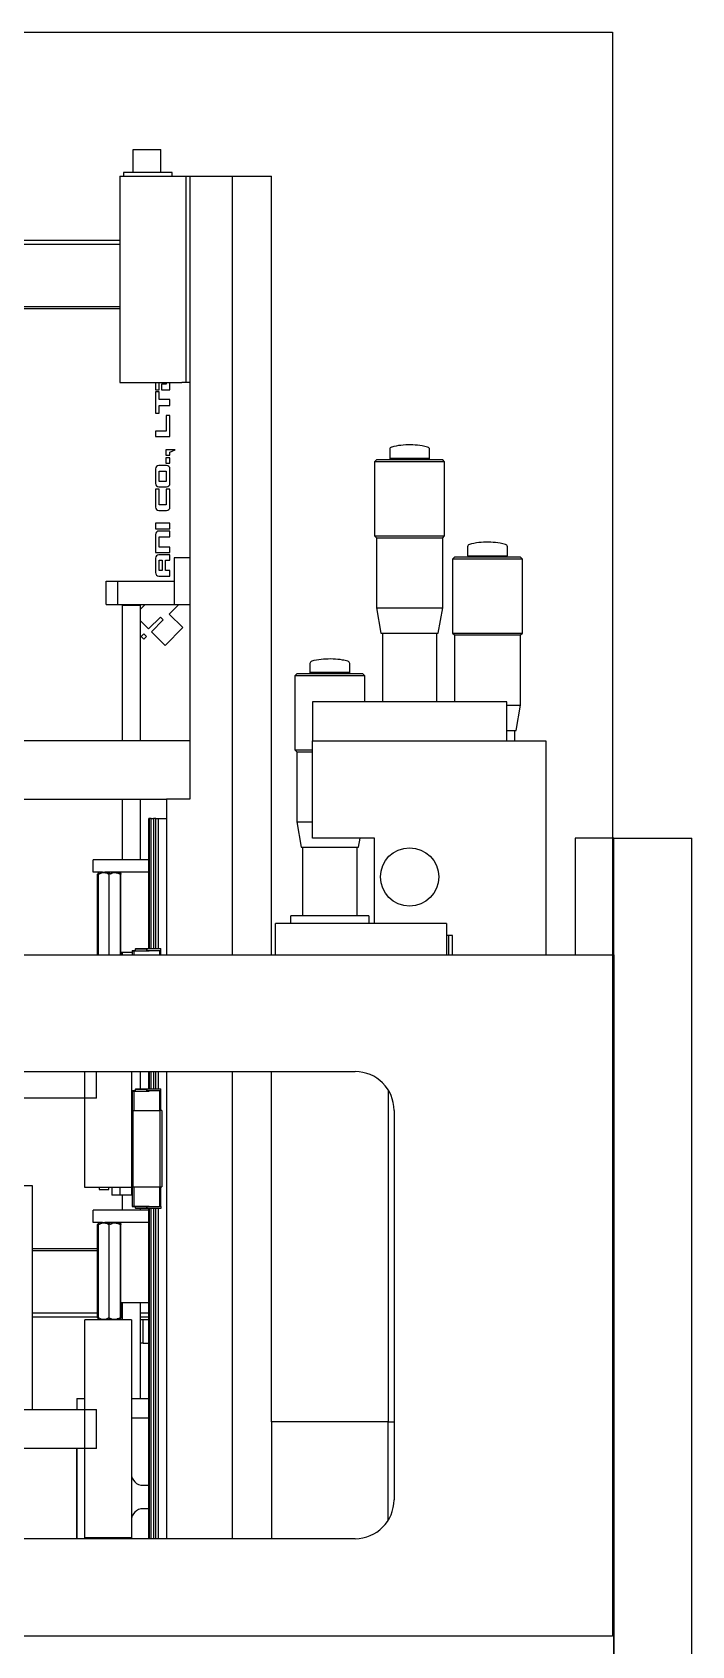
# Model space of a CAD drawing. Extents: x 500 to 100500, y -14500 to 21140.
# Drawn here: x 13778.3 to 13947.7, y -9831.5 to -9417 of the extents above; entities that cross this region are included whole.
import ezdxf

# ---------------------------------------------------------------- set-up
doc = ezdxf.new("R2010")
doc.units = 0
doc.linetypes.add('CENTER', pattern=[10.16, 6.35, -1.27, 1.27, -1.27])
doc.layers.get('0').update_dxf_attribs({"linetype": 'CONTINUOUS'})
doc.layers.add('Center', color=1, linetype='CENTER')
doc.layers.add('D', color=7, linetype='CONTINUOUS')

# ---------------------------------------------------------------- blocks, each defined once
blk = doc.blocks.new('KJVision R')
at = {"color": 2, "linetype": 'Continuous', "lineweight": 25}
for p, q in [((10237.39, -70709.14, 54.87), (10237.39, -70703.24, 54.87)), ((10237.39, -70703.24, 54.87), (10239.24, -70703.24, 54.87)), ((10239.24, -70703.24, 54.87), (10243.14, -70703.24, 54.87)), ((10243.14, -70703.24, 54.87), (10244.49, -70703.24, 54.87)), ((10244.49, -70709.14, 54.87), (10244.49, -70703.24, 54.87)), ((10233.9, -70710.14, 54.87), (10233.9, -70763.14, 54.87)), ((10233.9, -70710.14, 54.87), (10235.9, -70710.14, 54.87)), ((10234.9, -70709.14, 54.87), (10234.9, -70710.14, 54.87)), ((10236.4, -70709.14, 54.87), (10234.9, -70709.14, 54.87)), ((10235.9, -70710.14, 54.87), (10249.9, -70710.14, 54.87)), ((10245.9, -70709.14, 54.87), (10236.4, -70709.14, 54.87)), ((10247.4, -70709.14, 54.87), (10245.9, -70709.14, 54.87)), ((10247.4, -70710.14, 54.87), (10247.4, -70709.14, 54.87)), ((10249.9, -70710.14, 54.87), (10250.9, -70710.14, 54.87)), ((10250.9, -70710.14, 54.87), (10251.9, -70710.14, 54.87)), ((10250.9, -70710.14, 54.87), (10250.9, -70763.14, 54.87)), ((10251.9, -70710.14, 54.87), (10251.9, -70870.14, 54.87)), ((10251.9, -70710.14, 54.87), (10262.9, -70710.14, 54.87)), ((10262.9, -70910.14, 54.87), (10262.9, -70710.14, 54.87)), ((10262.9, -70710.14, 54.87), (10272.9, -70710.14, 54.87)), ((10272.9, -70910.14, 54.87), (10272.9, -70710.14, 54.87)), ((10233.9, -70726.64, 54.87), (10174.1, -70726.64, 54.87)), ((10233.9, -70727.64, 54.87), (10174.1, -70727.64, 54.87)), ((10174.03, -70744.14, 54.87), (10233.9, -70744.14, 54.87)), ((10233.9, -70743.64, 54.87), (10174.1, -70743.64, 54.87)), ((10233.9, -70763.14, 54.87), (10235.9, -70763.14, 54.87)), ((10235.9, -70763.14, 54.87), (10249.9, -70763.14, 54.87)), ((10243.09, -70763.14, 54.87), (10243.09, -70764.96, 54.87)), ((10243.09, -70764.96, 54.87), (10244.03, -70764.96, 54.87)), ((10244.03, -70765.54, 54.87), (10243.09, -70765.54, 54.87)), ((10243.09, -70765.54, 54.87), (10243.09, -70770.96, 54.87)), ((10244.03, -70764.96, 54.87), (10244.03, -70763.14, 54.87)), ((10244.03, -70767.44, 54.87), (10244.03, -70765.54, 54.87)), ((10245.86, -70763.53, 54.87), (10244.62, -70763.53, 54.87)), ((10244.62, -70763.53, 54.87), (10244.62, -70764.96, 54.87)), ((10244.62, -70764.96, 54.87), (10246.81, -70764.96, 54.87)), ((10245.86, -70763.14, 54.87), (10245.86, -70763.53, 54.87)), ((10246.81, -70764.96, 54.87), (10246.81, -70763.14, 54.87)), ((10250.9, -70763.14, 54.87), (10249.9, -70763.14, 54.87)), ((10251.9, -70763.14, 54.87), (10250.9, -70763.14, 54.87)), ((10246.81, -70767.44, 54.87), (10244.03, -70767.44, 54.87)), ((10244.03, -70769.03, 54.87), (10246.81, -70769.03, 54.87)), ((10244.03, -70770.96, 54.87), (10244.03, -70769.03, 54.87)), ((10246.81, -70769.03, 54.87), (10246.81, -70767.44, 54.87)), ((10243.09, -70770.96, 54.87), (10244.03, -70770.96, 54.87)), ((10246.81, -70771.59, 54.87), (10245.86, -70771.59, 54.87)), ((10245.86, -70771.59, 54.87), (10245.86, -70775.63, 54.87)), ((10246.81, -70777.03, 54.87), (10246.81, -70771.59, 54.87)), ((10243.09, -70775.63, 54.87), (10243.09, -70777.03, 54.87)), ((10245.86, -70775.63, 54.87), (10243.09, -70775.63, 54.87)), ((10243.09, -70777.03, 54.87), (10246.81, -70777.03, 54.87)), ((10245.77, -70780.42, 54.87), (10245.77, -70781.79, 54.87)), ((10248.12, -70780.42, 54.87), (10245.77, -70780.42, 54.87)), ((10245.77, -70781.79, 54.87), (10246.81, -70781.79, 54.87)), ((10245.77, -70782.46, 54.87), (10245.77, -70783.83, 54.87)), ((10246.81, -70782.46, 54.87), (10245.77, -70782.46, 54.87)), ((10246.81, -70781.03, 54.87), (10248.12, -70780.42, 54.87)), ((10246.81, -70781.79, 54.87), (10246.81, -70781.03, 54.87)), ((10246.81, -70783.83, 54.87), (10246.81, -70782.46, 54.87)), ((10299.9, -70782.97, 54.87), (10299.4, -70783.47, 54.87)), ((10316.9, -70782.97, 54.87), (10299.9, -70782.97, 54.87)), ((10303.28, -70780.32, 54.87), (10303.28, -70782.65, 54.87)), ((10303.28, -70782.65, 54.87), (10303.6, -70782.97, 54.87)), ((10303.7, -70782.65, 54.87), (10303.28, -70782.65, 54.87)), ((10313.51, -70782.65, 54.87), (10303.7, -70782.65, 54.87)), ((10313.19, -70782.97, 54.87), (10313.51, -70782.65, 54.87)), ((10313.51, -70782.65, 54.87), (10313.51, -70780.32, 54.87)), ((10317.4, -70783.47, 54.87), (10316.9, -70782.97, 54.87)), ((10243.09, -70785.31, 54.87), (10243.09, -70789.02, 54.87)), ((10245.93, -70784.43, 54.87), (10243.97, -70784.43, 54.87)), ((10244.03, -70785.87, 54.87), (10245.86, -70785.87, 54.87)), ((10244.03, -70788.51, 54.87), (10244.03, -70785.87, 54.87)), ((10245.77, -70783.83, 54.87), (10246.81, -70783.83, 54.87)), ((10245.86, -70785.87, 54.87), (10245.86, -70788.51, 54.87)), ((10246.81, -70789.02, 54.87), (10246.81, -70785.31, 54.87)), ((10299.4, -70783.47, 54.87), (10299.4, -70802.48, 54.87)), ((10308.4, -70783.47, 54.87), (10299.4, -70783.47, 54.87)), ((10317.4, -70783.47, 54.87), (10308.4, -70783.47, 54.87)), ((10317.4, -70802.48, 54.87), (10317.4, -70783.47, 54.87)), ((10244.03, -70790.54, 54.87), (10243.09, -70790.54, 54.87)), ((10243.09, -70790.54, 54.87), (10243.09, -70795.1, 54.87)), ((10243.97, -70789.9, 54.87), (10245.93, -70789.9, 54.87)), ((10245.86, -70788.51, 54.87), (10244.03, -70788.51, 54.87)), ((10244.03, -70794.56, 54.87), (10244.03, -70790.54, 54.87)), ((10246.81, -70790.54, 54.87), (10245.86, -70790.54, 54.87)), ((10245.86, -70790.54, 54.87), (10245.86, -70794.56, 54.87)), ((10246.81, -70795.1, 54.87), (10246.81, -70790.54, 54.87)), ((10245.86, -70794.56, 54.87), (10244.03, -70794.56, 54.87)), ((10243.09, -70799.28, 54.87), (10243.09, -70800.74, 54.87)), ((10246.81, -70799.28, 54.87), (10243.09, -70799.28, 54.87)), ((10243.97, -70795.98, 54.87), (10245.93, -70795.98, 54.87)), ((10246.81, -70800.74, 54.87), (10246.81, -70799.28, 54.87)), ((10243.09, -70800.74, 54.87), (10246.81, -70800.74, 54.87)), ((10243.09, -70802.15, 54.87), (10243.09, -70806.76, 54.87)), ((10246.81, -70801.27, 54.87), (10243.97, -70801.27, 54.87)), ((10244.03, -70802.76, 54.87), (10246.81, -70802.76, 54.87)), ((10244.03, -70805.41, 54.87), (10244.03, -70802.76, 54.87)), ((10246.81, -70802.76, 54.87), (10246.81, -70801.27, 54.87)), ((10299.4, -70802.48, 54.87), (10299.9, -70802.98, 54.87)), ((10299.4, -70802.48, 54.87), (10308.4, -70802.48, 54.87)), ((10299.9, -70802.98, 54.87), (10299.9, -70820.98, 54.87)), ((10299.9, -70802.98, 54.87), (10300.59, -70802.98, 54.87)), ((10300.59, -70802.98, 54.87), (10316.9, -70802.98, 54.87)), ((10308.4, -70802.48, 54.87), (10317.4, -70802.48, 54.87)), ((10316.9, -70802.98, 54.87), (10317.4, -70802.48, 54.87)), ((10316.9, -70820.98, 54.87), (10316.9, -70802.98, 54.87)), ((10243.09, -70806.76, 54.87), (10246.81, -70806.76, 54.87)), ((10246.81, -70807.39, 54.87), (10243.97, -70807.39, 54.87)), ((10246.81, -70805.41, 54.87), (10244.03, -70805.41, 54.87)), ((10246.81, -70806.76, 54.87), (10246.81, -70805.41, 54.87)), ((10246.81, -70808.8, 54.87), (10246.81, -70807.39, 54.87)), ((10247.9, -70808.14, 54.87), (10247.9, -70820.14, 54.87)), ((10251.9, -70808.14, 54.87), (10247.9, -70808.14, 54.87)), ((10319.9, -70807.97, 54.87), (10319.4, -70808.47, 54.87)), ((10336.9, -70807.97, 54.87), (10319.9, -70807.97, 54.87)), ((10323.28, -70805.32, 54.87), (10323.28, -70807.65, 54.87)), ((10323.28, -70807.65, 54.87), (10328.4, -70807.65, 54.87)), ((10328.4, -70807.65, 54.87), (10333.51, -70807.65, 54.87)), ((10333.51, -70807.65, 54.87), (10333.51, -70805.32, 54.87)), ((10337.4, -70808.47, 54.87), (10336.9, -70807.97, 54.87)), ((10243.09, -70808.27, 54.87), (10243.09, -70811.95, 54.87)), ((10244.03, -70808.8, 54.87), (10244.84, -70808.8, 54.87)), ((10244.03, -70811.43, 54.87), (10244.03, -70808.8, 54.87)), ((10244.84, -70811.43, 54.87), (10244.03, -70811.43, 54.87)), ((10244.84, -70808.8, 54.87), (10244.84, -70811.43, 54.87)), ((10245.63, -70808.8, 54.87), (10246.81, -70808.8, 54.87)), ((10245.63, -70811.43, 54.87), (10245.63, -70808.8, 54.87)), ((10246.81, -70811.43, 54.87), (10245.63, -70811.43, 54.87)), ((10246.81, -70812.83, 54.87), (10246.81, -70811.43, 54.87)), ((10319.4, -70808.47, 54.87), (10319.4, -70827.48, 54.87)), ((10328.4, -70808.47, 54.87), (10319.4, -70808.47, 54.87)), ((10337.4, -70808.47, 54.87), (10328.4, -70808.47, 54.87)), ((10337.4, -70827.48, 54.87), (10337.4, -70808.47, 54.87)), ((10230.4, -70820.14, 54.87), (10230.4, -70814.14, 54.87)), ((10230.4, -70814.14, 54.87), (10233.4, -70814.14, 54.87)), ((10233.4, -70820.14, 54.87), (10233.4, -70814.14, 54.87)), ((10233.4, -70814.14, 54.87), (10247.9, -70814.14, 54.87)), ((10243.97, -70812.83, 54.87), (10246.81, -70812.83, 54.87)), ((10230.4, -70820.14, 54.87), (10233.4, -70820.14, 54.87)), ((10233.4, -70820.14, 54.87), (10247.9, -70820.14, 54.87)), ((10234.82, -70820.14, 54.87), (10234.52, -70820.44, 54.87)), ((10234.52, -70820.44, 54.87), (10234.52, -70855.14, 54.87)), ((10239.28, -70820.44, 54.87), (10234.52, -70820.44, 54.87)), ((10239.28, -70820.44, 54.87), (10238.98, -70820.14, 54.87)), ((10240.48, -70820.14, 54.87), (10239.28, -70821.34, 54.87)), ((10239.28, -70855.14, 54.87), (10239.28, -70820.44, 54.87)), ((10246.61, -70822.59, 54.87), (10249.07, -70820.14, 54.87)), ((10247.9, -70820.14, 54.87), (10251.9, -70820.14, 54.87)), ((10239.28, -70824.36, 54.87), (10241.32, -70826.41, 54.87)), ((10241.32, -70826.41, 54.87), (10244.36, -70823.38, 54.87)), ((10245.09, -70824.11, 54.87), (10242.06, -70827.15, 54.87)), ((10244.36, -70823.38, 54.87), (10245.09, -70824.11, 54.87)), ((10250.11, -70826.09, 54.87), (10246.61, -70822.59, 54.87)), ((10299.9, -70820.98, 54.87), (10301.04, -70827.48, 54.87)), ((10299.9, -70820.98, 54.87), (10308.4, -70820.98, 54.87)), ((10308.4, -70820.98, 54.87), (10316.9, -70820.98, 54.87)), ((10315.75, -70827.48, 54.87), (10316.9, -70820.98, 54.87)), ((10240.08, -70827.66, 54.87), (10239.39, -70828.34, 54.87)), ((10239.39, -70828.34, 54.87), (10240.12, -70829.08, 54.87)), ((10240.81, -70828.39, 54.87), (10240.08, -70827.66, 54.87)), ((10240.12, -70829.08, 54.87), (10240.81, -70828.39, 54.87)), ((10242.06, -70827.15, 54.87), (10245.55, -70830.64, 54.87)), ((10245.55, -70830.64, 54.87), (10250.11, -70826.09, 54.87)), ((10301.04, -70827.48, 54.87), (10315.75, -70827.48, 54.87)), ((10301.4, -70827.48, 54.87), (10301.4, -70845.14, 54.87)), ((10315.4, -70845.14, 54.87), (10315.4, -70827.48, 54.87)), ((10319.4, -70827.48, 54.87), (10319.9, -70827.98, 54.87)), ((10319.4, -70827.48, 54.87), (10328.4, -70827.48, 54.87)), ((10319.9, -70827.98, 54.87), (10319.9, -70845.14, 54.87)), ((10319.9, -70827.98, 54.87), (10320.59, -70827.98, 54.87)), ((10320.59, -70827.98, 54.87), (10336.9, -70827.98, 54.87)), ((10328.4, -70827.48, 54.87), (10337.4, -70827.48, 54.87)), ((10336.9, -70827.98, 54.87), (10337.4, -70827.48, 54.87)), ((10336.9, -70845.98, 54.87), (10336.9, -70827.98, 54.87)), ((10282.78, -70835.32, 54.87), (10282.78, -70837.65, 54.87)), ((10293.01, -70837.65, 54.87), (10293.01, -70835.32, 54.87)), ((10279.4, -70837.97, 54.87), (10278.9, -70838.47, 54.87)), ((10278.9, -70838.47, 54.87), (10278.9, -70857.48, 54.87)), ((10287.9, -70838.47, 54.87), (10278.9, -70838.47, 54.87)), ((10287.9, -70837.97, 54.87), (10279.4, -70837.97, 54.87)), ((10282.78, -70837.65, 54.87), (10283.1, -70837.97, 54.87)), ((10283.2, -70837.65, 54.87), (10282.78, -70837.65, 54.87)), ((10293.01, -70837.65, 54.87), (10283.2, -70837.65, 54.87)), ((10296.4, -70837.97, 54.87), (10287.9, -70837.97, 54.87)), ((10296.9, -70838.47, 54.87), (10287.9, -70838.47, 54.87)), ((10292.69, -70837.97, 54.87), (10293.01, -70837.65, 54.87)), ((10296.9, -70838.47, 54.87), (10296.4, -70837.97, 54.87)), ((10296.9, -70845.14, 54.87), (10296.9, -70838.47, 54.87)), ((10333.4, -70845.14, 54.87), (10283.4, -70845.14, 54.87)), ((10283.4, -70845.14, 54.87), (10283.4, -70855.14, 54.87)), ((10333.4, -70855.14, 54.87), (10333.4, -70845.14, 54.87)), ((10333.4, -70845.98, 54.87), (10336.9, -70845.98, 54.87)), ((10335.75, -70852.48, 54.87), (10336.9, -70845.98, 54.87)), ((10333.4, -70852.48, 54.87), (10335.75, -70852.48, 54.87)), ((10335.4, -70855.14, 54.87), (10335.4, -70852.48, 54.87)), ((10251.9, -70855.14, 54.87), (10150.94, -70855.14, 54.87)), ((10278.9, -70857.48, 54.87), (10279.4, -70857.98, 54.87)), ((10278.9, -70857.48, 54.87), (10283.4, -70857.48, 54.87)), ((10283.4, -70855.14, 54.87), (10343.4, -70855.14, 54.87)), ((10283.4, -70880.14, 54.87), (10283.4, -70855.14, 54.87)), ((10343.4, -70855.14, 54.87), (10343.4, -70910.14, 54.87)), ((10279.4, -70857.98, 54.87), (10279.4, -70875.98, 54.87)), ((10279.4, -70857.98, 54.87), (10280.09, -70857.98, 54.87)), ((10280.09, -70857.98, 54.87), (10283.4, -70857.98, 54.87)), ((10068.9, -70870.14, 54.87), (10245.9, -70870.14, 54.87)), ((10234.52, -70870.14, 54.87), (10234.52, -70885.75, 54.87)), ((10239.28, -70885.75, 54.87), (10239.28, -70870.14, 54.87)), ((10245.9, -70870.14, 54.87), (10245.9, -70910.14, 54.87)), ((10251.9, -70870.14, 54.87), (10245.9, -70870.14, 54.87)), ((10241.4, -70908.53, 54.87), (10241.4, -70875.14, 54.87)), ((10241.6, -70875.14, 54.87), (10241.4, -70875.14, 54.87)), ((10241.6, -70908.53, 54.87), (10241.6, -70875.14, 54.87)), ((10242.01, -70875.14, 54.87), (10241.6, -70875.14, 54.87)), ((10242.01, -70908.53, 54.87), (10242.01, -70875.14, 54.87)), ((10242.01, -70875.14, 54.87), (10242.6, -70875.14, 54.87)), ((10242.6, -70875.14, 54.87), (10242.6, -70908.53, 54.87)), ((10243.2, -70875.14, 54.87), (10242.6, -70875.14, 54.87)), ((10243.2, -70908.53, 54.87), (10243.2, -70875.14, 54.87)), ((10243.2, -70875.14, 54.87), (10243.78, -70875.14, 54.87)), ((10243.78, -70875.14, 54.87), (10243.78, -70908.53, 54.87)), ((10243.78, -70875.14, 54.87), (10245.9, -70875.14, 54.87)), ((10279.4, -70875.98, 54.87), (10280.54, -70882.48, 54.87)), ((10279.4, -70875.98, 54.87), (10283.4, -70875.98, 54.87)), ((10280.54, -70882.48, 54.87), (10295.25, -70882.48, 54.87)), ((10280.9, -70882.48, 54.87), (10280.9, -70900.14, 54.87)), ((10299.4, -70880.14, 54.87), (10283.4, -70880.14, 54.87)), ((10294.9, -70900.14, 54.87), (10294.9, -70882.48, 54.87)), ((10295.25, -70882.48, 54.87), (10295.66, -70880.14, 54.87)), ((10299.4, -70902.14, 54.87), (10299.4, -70880.14, 54.87)), ((10350.9, -70880.14, 54.87), (10350.9, -70910.14, 54.87)), ((10360.9, -70880.14, 54.87), (10350.9, -70880.14, 54.87)), ((10360.9, -71090.14, 54.87), (10360.9, -70880.14, 54.87)), ((10360.9, -70880.14, 54.87), (10380.9, -70880.14, 54.87)), ((10380.9, -71090.14, 54.87), (10380.9, -70880.14, 54.87)), ((10227.1, -70888.93, 54.87), (10227.1, -70885.75, 54.87)), ((10229.51, -70885.75, 54.87), (10227.1, -70885.75, 54.87)), ((10230.04, -70885.75, 54.87), (10229.51, -70885.75, 54.87)), ((10234.95, -70885.75, 54.87), (10230.04, -70885.75, 54.87)), ((10241.4, -70885.75, 54.87), (10234.95, -70885.75, 54.87)), ((10229.51, -70888.93, 54.87), (10227.1, -70888.93, 54.87)), ((10228.4, -70889.21, 54.87), (10228.2, -70889.43, 54.87)), ((10228.2, -70889.43, 54.87), (10228.34, -70889.36, 54.87)), ((10228.2, -70910.14, 54.87), (10228.2, -70889.43, 54.87)), ((10228.66, -70888.93, 54.87), (10228.39, -70889.2, 54.87)), ((10228.49, -70910.14, 54.87), (10228.49, -70889.43, 54.87)), ((10229.51, -70888.93, 54.87), (10230.04, -70888.93, 54.87)), ((10234.95, -70888.93, 54.87), (10230.04, -70888.93, 54.87)), ((10231.13, -70889.43, 54.87), (10231.13, -70910.14, 54.87)), ((10233.98, -70889.43, 54.87), (10233.98, -70910.14, 54.87)), ((10234.19, -70910.14, 54.87), (10234.19, -70889.43, 54.87)), ((10241.4, -70888.93, 54.87), (10234.95, -70888.93, 54.87)), ((10317.9, -70902.14, 54.87), (10273.9, -70902.14, 54.87)), ((10273.9, -70910.14, 54.87), (10273.9, -70902.14, 54.87)), ((10297.9, -70900.14, 54.87), (10277.9, -70900.14, 54.87)), ((10277.9, -70902.14, 54.87), (10277.9, -70900.14, 54.87)), ((10297.9, -70900.14, 54.87), (10297.9, -70902.14, 54.87)), ((10317.9, -70902.14, 54.87), (10317.9, -70910.14, 54.87)), ((10319.4, -70905.14, 54.87), (10317.9, -70905.14, 54.87)), ((10318.4, -70905.14, 54.87), (10318.4, -70910.14, 54.87)), ((10319.4, -70910.14, 54.87), (10319.4, -70905.14, 54.87)), ((9976.9, -70910.14, 54.87), (10360.9, -70910.14, 54.87)), ((10234.19, -70909.44, 54.87), (10237.1, -70909.44, 54.87)), ((10234.47, -70910.14, 54.87), (10234.47, -70909.44, 54.87)), ((10234.52, -70909.44, 54.87), (10234.52, -70910.14, 54.87)), ((10237.1, -70909.03, 54.87), (10237.1, -70909.13, 54.87)), ((10237.1, -70909.03, 54.87), (10237.9, -70909.03, 54.87)), ((10237.1, -70909.13, 54.87), (10237.1, -70910.14, 54.87)), ((10237.1, -70909.13, 54.87), (10237.5, -70909.13, 54.87)), ((10237.5, -70909.13, 54.87), (10237.5, -70910.14, 54.87)), ((10237.5, -70909.13, 54.87), (10241.47, -70909.13, 54.87)), ((10238, -70908.63, 54.87), (10237.9, -70908.73, 54.87)), ((10237.9, -70908.73, 54.87), (10237.9, -70909.13, 54.87)), ((10239.4, -70908.73, 54.87), (10237.9, -70908.73, 54.87)), ((10237.9, -70909.13, 54.87), (10237.9, -70909.03, 54.87)), ((10239.4, -70908.63, 54.87), (10238, -70908.63, 54.87)), ((10240.8, -70908.63, 54.87), (10239.4, -70908.63, 54.87)), ((10240.9, -70908.73, 54.87), (10239.4, -70908.73, 54.87)), ((10240.5, -70908.53, 54.87), (10240.5, -70908.63, 54.87)), ((10240.5, -70908.53, 54.87), (10240.9, -70908.53, 54.87)), ((10240.9, -70908.73, 54.87), (10240.8, -70908.63, 54.87)), ((10240.9, -70908.53, 54.87), (10240.9, -70909.03, 54.87)), ((10240.9, -70908.53, 54.87), (10244.5, -70908.53, 54.87)), ((10240.9, -70909.13, 54.87), (10240.9, -70908.73, 54.87)), ((10240.9, -70909.03, 54.87), (10241.47, -70909.03, 54.87)), ((10241.47, -70909.13, 54.87), (10241.47, -70909.03, 54.87)), ((10241.47, -70909.03, 54.87), (10244.1, -70909.03, 54.87)), ((10244.1, -70909.03, 54.87), (10244.1, -70910.14, 54.87)), ((10244.1, -70909.03, 54.87), (10244.5, -70909.03, 54.87)), ((10244.5, -70909.03, 54.87), (10244.5, -70908.53, 54.87)), ((10244.5, -70910.14, 54.87), (10244.5, -70909.03, 54.87)), ((10360.9, -70910.14, 54.87), (10360.9, -71090.14, 54.87)), ((10094.4, -70940.14, 54.87), (10294.4, -70940.14, 54.87)), ((10224.9, -70969.93, 54.87), (10224.9, -70940.14, 54.87)), ((10227.9, -70946.93, 54.87), (10227.9, -70940.14, 54.87)), ((10236.9, -70940.14, 54.87), (10236.9, -70969.93, 54.87)), ((10239.28, -70944.63, 54.87), (10239.28, -70940.14, 54.87)), ((10241.4, -70944.53, 54.87), (10241.4, -70940.14, 54.87)), ((10241.6, -70944.53, 54.87), (10241.6, -70940.14, 54.87)), ((10242.01, -70944.53, 54.87), (10242.01, -70940.14, 54.87)), ((10242.6, -70940.14, 54.87), (10242.6, -70944.53, 54.87)), ((10243.2, -70944.53, 54.87), (10243.2, -70940.14, 54.87)), ((10243.78, -70940.14, 54.87), (10243.78, -70944.53, 54.87)), ((10245.9, -70940.14, 54.87), (10245.9, -71060.14, 54.87)), ((10262.9, -71060.14, 54.87), (10262.9, -70940.14, 54.87)), ((10272.9, -71030.14, 54.87), (10272.9, -70940.14, 54.87)), ((10238, -70944.63, 54.87), (10237.9, -70944.73, 54.87)), ((10237.9, -70944.73, 54.87), (10237.9, -70945.13, 54.87)), ((10239.4, -70944.73, 54.87), (10237.9, -70944.73, 54.87)), ((10239.4, -70944.63, 54.87), (10238, -70944.63, 54.87)), ((10240.8, -70944.63, 54.87), (10239.4, -70944.63, 54.87)), ((10240.9, -70944.73, 54.87), (10239.4, -70944.73, 54.87)), ((10240.5, -70944.53, 54.87), (10240.5, -70944.63, 54.87)), ((10240.5, -70944.53, 54.87), (10240.9, -70944.53, 54.87)), ((10240.9, -70944.73, 54.87), (10240.8, -70944.63, 54.87)), ((10240.9, -70944.53, 54.87), (10240.9, -70945.03, 54.87)), ((10240.9, -70944.53, 54.87), (10244.5, -70944.53, 54.87)), ((10240.9, -70945.13, 54.87), (10240.9, -70944.73, 54.87)), ((10244.5, -70945.03, 54.87), (10244.5, -70944.53, 54.87)), ((10302.9, -70944.87, 54.87), (10302.9, -71030.14, 54.87)), ((10227.9, -70946.93, 54.87), (10085, -70946.93, 54.87)), ((10237.1, -70945.03, 54.87), (10237.1, -70945.13, 54.87)), ((10237.1, -70945.03, 54.87), (10237.9, -70945.03, 54.87)), ((10237.1, -70945.13, 54.87), (10237.1, -70950.13, 54.87)), ((10237.1, -70945.13, 54.87), (10237.5, -70945.13, 54.87)), ((10237.5, -70945.13, 54.87), (10237.5, -70950.13, 54.87)), ((10237.5, -70945.13, 54.87), (10241.47, -70945.13, 54.87)), ((10237.9, -70945.13, 54.87), (10237.9, -70945.03, 54.87)), ((10240.9, -70945.03, 54.87), (10241.47, -70945.03, 54.87)), ((10241.47, -70945.13, 54.87), (10241.47, -70945.03, 54.87)), ((10241.47, -70945.03, 54.87), (10244.1, -70945.03, 54.87)), ((10244.1, -70945.03, 54.87), (10244.1, -70950.13, 54.87)), ((10244.1, -70945.03, 54.87), (10244.5, -70945.03, 54.87)), ((10244.5, -70950.13, 54.87), (10244.5, -70945.03, 54.87)), ((10237.3, -70950.13, 54.87), (10236.9, -70950.13, 54.87)), ((10237.3, -70950.13, 54.87), (10237.3, -70969.73, 54.87)), ((10237.3, -70950.13, 54.87), (10244.3, -70950.13, 54.87)), ((10244.3, -70969.73, 54.87), (10244.3, -70950.13, 54.87)), ((10244.7, -70950.13, 54.87), (10244.3, -70950.13, 54.87)), ((10244.7, -70950.13, 54.87), (10244.7, -70969.73, 54.87)), ((10304.4, -70950.14, 54.87), (10304.4, -71050.14, 54.87)), ((10198.59, -70969.43, 54.87), (10211.43, -70969.43, 54.87)), ((10211.43, -70969.43, 54.87), (10211.43, -71026.93, 54.87)), ((10236.9, -70969.73, 54.87), (10237.3, -70969.73, 54.87)), ((10237.1, -70969.73, 54.87), (10237.1, -70974.73, 54.87)), ((10237.3, -70969.73, 54.87), (10244.3, -70969.73, 54.87)), ((10237.5, -70969.73, 54.87), (10237.5, -70974.73, 54.87)), ((10244.1, -70969.73, 54.87), (10244.1, -70974.83, 54.87)), ((10244.3, -70969.73, 54.87), (10244.7, -70969.73, 54.87)), ((10244.5, -70974.83, 54.87), (10244.5, -70969.73, 54.87)), ((10236.9, -70969.93, 54.87), (10224.9, -70969.93, 54.87)), ((10228.65, -70969.93, 54.87), (10228.65, -70970.43, 54.87)), ((10228.65, -70970.43, 54.87), (10229.9, -70970.43, 54.87)), ((10229.9, -70970.43, 54.87), (10231.15, -70970.43, 54.87)), ((10231.15, -70970.43, 54.87), (10231.15, -70969.93, 54.87)), ((10231.9, -70969.93, 54.87), (10231.9, -70971.93, 54.87)), ((10233.9, -70971.93, 54.87), (10231.9, -70971.93, 54.87)), ((10233.9, -70969.93, 54.87), (10233.9, -70971.93, 54.87)), ((10236.9, -70971.93, 54.87), (10233.9, -70971.93, 54.87)), ((10234.52, -70971.93, 54.87), (10234.52, -70975.75, 54.87)), ((10236.9, -70969.93, 54.87), (10236.9, -70971.93, 54.87)), ((10227.1, -70978.93, 54.87), (10227.1, -70975.75, 54.87)), ((10229.51, -70975.75, 54.87), (10227.1, -70975.75, 54.87)), ((10230.04, -70975.75, 54.87), (10229.51, -70975.75, 54.87)), ((10234.95, -70975.75, 54.87), (10230.04, -70975.75, 54.87)), ((10241.4, -70975.75, 54.87), (10234.95, -70975.75, 54.87)), ((10237.1, -70974.73, 54.87), (10237.5, -70974.73, 54.87)), ((10237.1, -70974.73, 54.87), (10237.1, -70974.83, 54.87)), ((10237.1, -70974.83, 54.87), (10237.9, -70974.83, 54.87)), ((10237.5, -70974.73, 54.87), (10241.47, -70974.73, 54.87)), ((10237.9, -70974.73, 54.87), (10237.9, -70975.13, 54.87)), ((10237.9, -70974.83, 54.87), (10237.9, -70974.73, 54.87)), ((10237.9, -70975.13, 54.87), (10238, -70975.23, 54.87)), ((10237.9, -70975.13, 54.87), (10240.9, -70975.13, 54.87)), ((10238, -70975.23, 54.87), (10240.8, -70975.23, 54.87)), ((10239.28, -70975.75, 54.87), (10239.28, -70975.23, 54.87)), ((10240.5, -70975.23, 54.87), (10240.5, -70975.33, 54.87)), ((10240.9, -70975.33, 54.87), (10240.5, -70975.33, 54.87)), ((10240.8, -70975.23, 54.87), (10240.9, -70975.13, 54.87)), ((10240.9, -70975.13, 54.87), (10240.9, -70974.73, 54.87)), ((10240.9, -70974.83, 54.87), (10241.47, -70974.83, 54.87)), ((10240.9, -70974.83, 54.87), (10240.9, -70975.33, 54.87)), ((10244.5, -70975.33, 54.87), (10240.9, -70975.33, 54.87)), ((10241.4, -71060.14, 54.87), (10241.4, -70975.33, 54.87)), ((10241.47, -70974.83, 54.87), (10241.47, -70974.73, 54.87)), ((10241.47, -70974.83, 54.87), (10244.1, -70974.83, 54.87)), ((10241.6, -71060.14, 54.87), (10241.6, -70975.33, 54.87)), ((10242.01, -71060.14, 54.87), (10242.01, -70975.33, 54.87)), ((10242.6, -70975.33, 54.87), (10242.6, -71060.14, 54.87)), ((10243.2, -71060.14, 54.87), (10243.2, -70975.33, 54.87)), ((10243.78, -70975.33, 54.87), (10243.78, -71060.14, 54.87)), ((10244.5, -70974.83, 54.87), (10244.1, -70974.83, 54.87)), ((10244.5, -70974.83, 54.87), (10244.5, -70975.33, 54.87)), ((10229.51, -70978.93, 54.87), (10227.1, -70978.93, 54.87)), ((10228.4, -70979.21, 54.87), (10228.2, -70979.43, 54.87)), ((10228.2, -70979.43, 54.87), (10228.51, -70979.28, 54.87)), ((10228.2, -71003.43, 54.87), (10228.2, -70979.43, 54.87)), ((10228.66, -70978.93, 54.87), (10228.39, -70979.2, 54.87)), ((10228.49, -71003.43, 54.87), (10228.49, -70979.43, 54.87)), ((10229.51, -70978.93, 54.87), (10230.04, -70978.93, 54.87)), ((10234.95, -70978.93, 54.87), (10230.04, -70978.93, 54.87)), ((10231.13, -70979.43, 54.87), (10231.13, -71003.43, 54.87)), ((10233.98, -70979.43, 54.87), (10233.98, -71003.43, 54.87)), ((10234.19, -71003.43, 54.87), (10234.19, -70979.43, 54.87)), ((10241.4, -70978.93, 54.87), (10234.95, -70978.93, 54.87)), ((10228.2, -70985.64, 54.87), (10211.43, -70985.64, 54.87)), ((10211.43, -70986.14, 54.87), (10228.2, -70986.14, 54.87)), ((10211.43, -71002.14, 54.87), (10228.2, -71002.14, 54.87)), ((10234.19, -70999.44, 54.87), (10241.4, -70999.44, 54.87)), ((10234.47, -71003.43, 54.87), (10234.47, -70999.44, 54.87)), ((10234.47, -71002.14, 54.87), (10234.52, -71002.14, 54.87)), ((10234.52, -70999.44, 54.87), (10234.52, -71003.93, 54.87)), ((10239.28, -71024.14, 54.87), (10239.28, -70999.44, 54.87)), ((10239.28, -71002.14, 54.87), (10241.4, -71002.14, 54.87)), ((10211.43, -71003.14, 54.87), (10228.2, -71003.14, 54.87)), ((10224.9, -71059.93, 54.87), (10224.9, -71003.93, 54.87)), ((10236.9, -71003.93, 54.87), (10224.9, -71003.93, 54.87)), ((10228.2, -71003.43, 54.87), (10228.4, -71003.59, 54.87)), ((10228.36, -71003.63, 54.87), (10228.66, -71003.93, 54.87)), ((10228.52, -71003.93, 54.87), (10228.49, -71003.76, 54.87)), ((10234.01, -71003.93, 54.87), (10234.31, -71003.63, 54.87)), ((10234.47, -71003.14, 54.87), (10234.52, -71003.14, 54.87)), ((10236.9, -71003.93, 54.87), (10236.9, -71059.93, 54.87)), ((10239.28, -71003.14, 54.87), (10241.4, -71003.14, 54.87)), ((10239.9, -71003.93, 54.87), (10239.28, -71003.93, 54.87)), ((10239.9, -71009.93, 54.87), (10239.9, -71003.93, 54.87)), ((10241.4, -71003.93, 54.87), (10239.9, -71003.93, 54.87)), ((10239.9, -71009.93, 54.87), (10239.28, -71009.93, 54.87)), ((10239.9, -71009.93, 54.87), (10241.4, -71009.93, 54.87)), ((10084.4, -71026.93, 54.87), (10227.9, -71026.93, 54.87)), ((10222.9, -71024.14, 54.87), (10222.9, -71026.93, 54.87)), ((10222.9, -71024.14, 54.87), (10224.9, -71024.14, 54.87)), ((10227.9, -71036.93, 54.87), (10227.9, -71026.93, 54.87)), ((10236.9, -71024.14, 54.87), (10241.4, -71024.14, 54.87)), ((10241.4, -71029.14, 54.87), (10236.9, -71029.14, 54.87)), ((10302.9, -71030.14, 54.87), (10272.9, -71030.14, 54.87)), ((10272.9, -71030.14, 54.87), (10272.9, -71060.14, 54.87)), ((10302.9, -71055.4, 54.87), (10302.9, -71030.14, 54.87)), ((10302.9, -71030.14, 54.87), (10304.4, -71030.14, 54.87)), ((10227.9, -71036.93, 54.87), (10084.4, -71036.93, 54.87)), ((10222.9, -71036.93, 54.87), (10222.9, -71060.14, 54.87)), ((10222.9, -71060.14, 54.87), (10222.9, -71036.93, 54.87)), ((10239.9, -71046.43, 54.87), (10241.4, -71046.43, 54.87)), ((10241.4, -71052.43, 54.87), (10239.9, -71052.43, 54.87)), ((10294.4, -71060.14, 54.87), (10094.4, -71060.14, 54.87)), ((10236.9, -71059.93, 54.87), (10224.9, -71059.93, 54.87)), ((10228.65, -71059.93, 54.87), (10228.65, -71060.14, 54.87)), ((10231.15, -71060.14, 54.87), (10231.15, -71059.93, 54.87)), ((10231.9, -71059.93, 54.87), (10231.9, -71060.14, 54.87)), ((10233.9, -71059.93, 54.87), (10233.9, -71060.14, 54.87)), ((10236.9, -71059.93, 54.87), (10236.9, -71060.14, 54.87))]:
    blk.add_line(p, q, dxfattribs=at)
blk.add_circle((10308.4, -70890.14, 54.87), 7.5, dxfattribs=at)
for centre, radius, start, end in [((10303.92, -70780.32, 54.87), 0.639, 103.968, 180), ((10312.87, -70780.32, 54.87), 0.639, 0, 76.032), ((10243.97, -70785.31, 54.87), 0.879, 90, 180), ((10245.93, -70785.31, 54.87), 0.879, 0, 90), ((10243.97, -70789.02, 54.87), 0.879, 180, 270), ((10245.93, -70789.02, 54.87), 0.879, 270, 0), ((10243.97, -70795.1, 54.87), 0.879, 180, 270), ((10245.93, -70795.1, 54.87), 0.879, 270, 0), ((10243.97, -70802.15, 54.87), 0.879, 90, 180), ((10243.97, -70808.27, 54.87), 0.879, 90, 180), ((10323.92, -70805.32, 54.87), 0.639, 103.968, 180), ((10332.87, -70805.32, 54.87), 0.639, 0, 76.032), ((10243.97, -70811.95, 54.87), 0.879, 180, 270), ((10283.42, -70835.32, 54.87), 0.639, 103.968, 180), ((10292.37, -70835.32, 54.87), 0.639, 0, 76.032), ((10294.4, -70950.14, 54.87), 10, 0, 90), ((10239.9, -71043.43, 54.87), 3, 180, 270), ((10239.9, -71055.43, 54.87), 3, 90, 180), ((10294.4, -71050.14, 54.87), 10, 270, 0)]:
    blk.add_arc(centre, radius, start, end, dxfattribs=at)
for points, knots in [([(10313.01, -70779.74, 54.87), (10312.55, -70779.62, 54.87), (10311.32, -70779.3, 54.87), (10309.22, -70779.11, 54.87), (10306.77, -70779.17, 54.87), (10304.95, -70779.38, 54.87), (10303.98, -70779.67, 54.87), (10303.81, -70779.72, 54.87)], [0, 0, 0, 0, 0.152105, 0.412116, 0.675671, 0.942912, 1, 1, 1, 1]), ([(10333.01, -70804.74, 54.87), (10332.55, -70804.62, 54.87), (10331.32, -70804.3, 54.87), (10329.22, -70804.11, 54.87), (10326.77, -70804.17, 54.87), (10324.95, -70804.38, 54.87), (10323.98, -70804.67, 54.87), (10323.81, -70804.72, 54.87)], [0, 0, 0, 0, 0.152105, 0.412116, 0.675671, 0.942912, 1, 1, 1, 1]), ([(10292.51, -70834.74, 54.87), (10292.05, -70834.62, 54.87), (10290.82, -70834.3, 54.87), (10288.72, -70834.11, 54.87), (10286.27, -70834.17, 54.87), (10284.45, -70834.38, 54.87), (10283.48, -70834.67, 54.87), (10283.31, -70834.72, 54.87)], [0, 0, 0, 0, 0.152105, 0.412116, 0.675671, 0.942912, 1, 1, 1, 1]), ([(10228.49, -70889.43, 54.87), (10228.87, -70889.24, 54.87), (10229.51, -70888.92, 54.87), (10230.45, -70889.06, 54.87), (10230.92, -70889.31, 54.87), (10231.13, -70889.43, 54.87)], [0, 0, 0, 0, 0.4391393, 0.7513851, 1, 1, 1, 1]), ([(10228.7, -70889.43, 54.87), (10228.67, -70889.24, 54.87), (10228.62, -70888.92, 54.87), (10228.54, -70889.06, 54.87), (10228.51, -70889.31, 54.87), (10228.49, -70889.43, 54.87)], [0, 0, 0, 0, 0.439139, 0.751385, 1, 1, 1, 1]), ([(10231.55, -70889.43, 54.87), (10231.14, -70889.24, 54.87), (10230.68, -70889.02, 54.87), (10229.88, -70888.99, 54.87), (10229.32, -70889.1, 54.87), (10228.87, -70889.34, 54.87), (10228.7, -70889.43, 54.87)], [0, 0, 0, 0, 0.438932, 0.499325, 0.802051, 1, 1, 1, 1]), ([(10231.13, -70889.43, 54.87), (10231.54, -70889.24, 54.87), (10232, -70889.02, 54.87), (10232.79, -70888.99, 54.87), (10233.35, -70889.1, 54.87), (10233.8, -70889.34, 54.87), (10233.98, -70889.43, 54.87)], [0, 0, 0, 0, 0.438932, 0.499325, 0.802051, 1, 1, 1, 1]), ([(10234.19, -70889.43, 54.87), (10233.81, -70889.24, 54.87), (10233.16, -70888.92, 54.87), (10232.22, -70889.06, 54.87), (10231.75, -70889.31, 54.87), (10231.55, -70889.43, 54.87)], [0, 0, 0, 0, 0.439139, 0.751385, 1, 1, 1, 1]), ([(10233.98, -70889.43, 54.87), (10234.01, -70889.24, 54.87), (10234.06, -70888.92, 54.87), (10234.13, -70889.06, 54.87), (10234.17, -70889.31, 54.87), (10234.19, -70889.43, 54.87)], [0, 0, 0, 0, 0.439139, 0.751385, 1, 1, 1, 1]), ([(10228.49, -70979.43, 54.87), (10228.87, -70979.24, 54.87), (10229.51, -70978.92, 54.87), (10230.45, -70979.06, 54.87), (10230.92, -70979.31, 54.87), (10231.13, -70979.43, 54.87)], [0, 0, 0, 0, 0.439139, 0.751385, 1, 1, 1, 1]), ([(10228.7, -70979.43, 54.87), (10228.67, -70979.24, 54.87), (10228.62, -70978.92, 54.87), (10228.54, -70979.06, 54.87), (10228.51, -70979.31, 54.87), (10228.49, -70979.43, 54.87)], [0, 0, 0, 0, 0.4391393, 0.7513851, 1, 1, 1, 1]), ([(10231.55, -70979.43, 54.87), (10231.14, -70979.24, 54.87), (10230.68, -70979.02, 54.87), (10229.88, -70978.99, 54.87), (10229.32, -70979.1, 54.87), (10228.87, -70979.34, 54.87), (10228.7, -70979.43, 54.87)], [0, 0, 0, 0, 0.438932, 0.499325, 0.802051, 1, 1, 1, 1]), ([(10231.13, -70979.43, 54.87), (10231.54, -70979.24, 54.87), (10232, -70979.02, 54.87), (10232.79, -70978.99, 54.87), (10233.35, -70979.1, 54.87), (10233.8, -70979.34, 54.87), (10233.98, -70979.43, 54.87)], [0, 0, 0, 0, 0.438932, 0.499325, 0.802051, 1, 1, 1, 1]), ([(10234.19, -70979.43, 54.87), (10233.81, -70979.24, 54.87), (10233.16, -70978.92, 54.87), (10232.22, -70979.06, 54.87), (10231.75, -70979.31, 54.87), (10231.55, -70979.43, 54.87)], [0, 0, 0, 0, 0.4391393, 0.7513851, 1, 1, 1, 1]), ([(10233.98, -70979.43, 54.87), (10234.01, -70979.24, 54.87), (10234.06, -70978.92, 54.87), (10234.13, -70979.06, 54.87), (10234.17, -70979.31, 54.87), (10234.19, -70979.43, 54.87)], [0, 0, 0, 0, 0.439139, 0.751385, 1, 1, 1, 1]), ([(10231.13, -71003.43, 54.87), (10230.75, -71003.61, 54.87), (10230.1, -71003.94, 54.87), (10229.16, -71003.79, 54.87), (10228.7, -71003.54, 54.87), (10228.49, -71003.43, 54.87)], [0, 0, 0, 0, 0.439139, 0.751385, 1, 1, 1, 1]), ([(10231.9, -71003.85, 54.87), (10231.86, -71003.85, 54.87), (10231.49, -71003.87, 54.87), (10231.05, -71003.79, 54.87), (10230.69, -71003.63, 54.87), (10230.64, -71003.61, 54.87)], [0, 0, 0, 0, 0.08882, 0.852566, 1, 1, 1, 1]), ([(10233.98, -71003.43, 54.87), (10233.57, -71003.62, 54.87), (10233.11, -71003.83, 54.87), (10232.31, -71003.86, 54.87), (10231.76, -71003.75, 54.87), (10231.31, -71003.52, 54.87), (10231.13, -71003.43, 54.87)], [0, 0, 0, 0, 0.438932, 0.499325, 0.802051, 1, 1, 1, 1]), ([(10234.19, -71003.43, 54.87), (10234.16, -71003.61, 54.87), (10234.1, -71003.94, 54.87), (10234.03, -71003.79, 54.87), (10233.99, -71003.54, 54.87), (10233.98, -71003.43, 54.87)], [0, 0, 0, 0, 0.4391393, 0.7513851, 1, 1, 1, 1])]:
    blk.add_open_spline(points, degree=3, knots=knots, dxfattribs=at)
at = {"layer": 'D', "color": 2, "elevation": -10.47}
blk.add_lwpolyline([(9907.55, -70673.15), (10360.55, -70673.15), (10360.55, -71085.15), (9907.55, -71085.15)], close=True, dxfattribs=at)

msp = doc.modelspace()

# ---------------------------------------------------------------- block references
at = {"layer": 'Center'}
msp.add_blockref('KJVision R', (3566.82, 61256.11, -194.4), dxfattribs=at)

doc.saveas('drawing.dxf')
